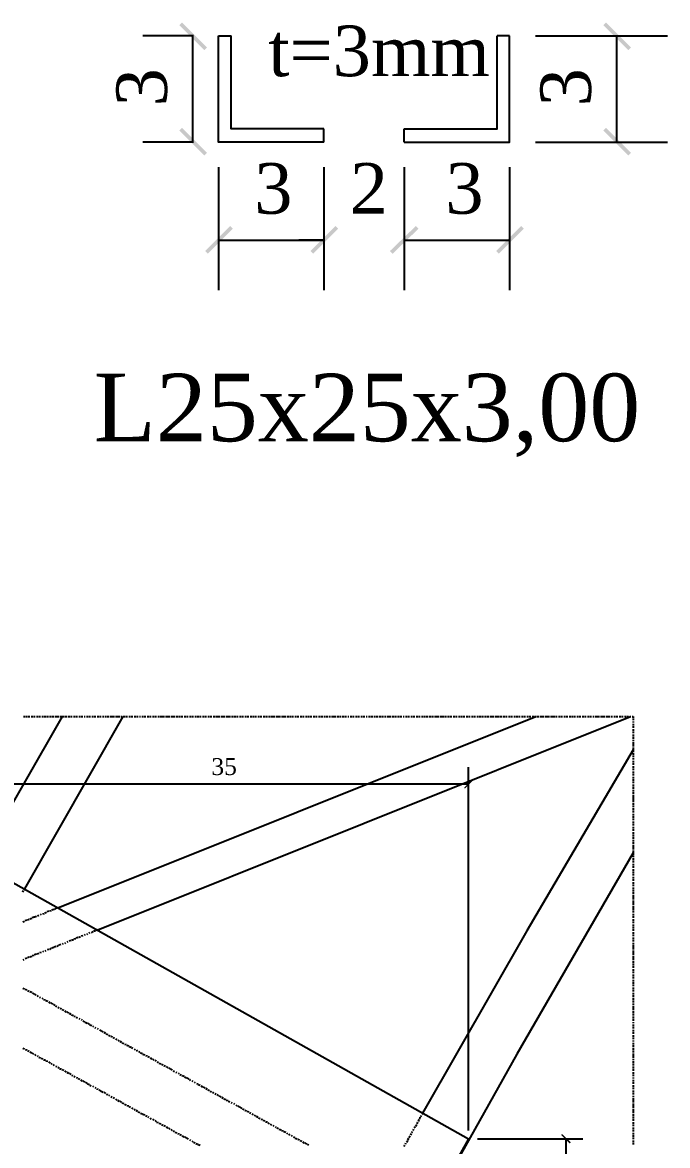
# Model space of a CAD drawing. Header units: millimetres. Extents: x 180 to 11148, y -1598 to 1045.
# Drawn here: x 8844.2 to 9073.6, y -939.9 to -540.6 of the extents above; entities that cross this region are included whole.
import ezdxf

# ---------------------------------------------------------------- set-up
doc = ezdxf.new("R2010")
doc.units = ezdxf.units.MM
doc.header["$MEASUREMENT"] = 0
for name, color, linetype in [('PDF11_Geometry', 7, 'Continuous'), ('PDF11_Solid Fills', 7, 'Continuous'), ('PDF11_Text', 7, 'Continuous')]:
    doc.layers.add(name, color=color, linetype=linetype)
doc.styles.add('PDF Times New Roman', font='times.ttf')

msp = doc.modelspace()

# ---------------------------------------------------------------- linework, layer by layer
at = {"layer": 'PDF11_Geometry', "lineweight": -3}
for points in [[(8905.0437, -545.324), (8886.945, -545.324)], [(8904.7262, -545.324), (8904.7262, -583.1089)], [(8951.4016, -583.1089), (8913.9342, -583.1089), (8913.9342, -545.324)], [(8913.9342, -545.324), (8918.3795, -545.324)], [(8951.4016, -578.3461), (8918.3795, -578.3461), (8918.3795, -545.324)], [(8979.9784, -583.1089), (9017.4458, -583.1089), (9017.4458, -545.324)], [(8979.9784, -578.3461), (9013.0005, -578.3461), (9013.0005, -545.324)], [(9017.4458, -545.324), (9013.0005, -545.324)], [(9026.6538, -545.324), (9073.6468, -545.324)], [(9055.5482, -545.324), (9055.5482, -583.1089)], [(8951.4016, -583.1089), (8951.4016, -578.3461)], [(8979.9784, -583.1089), (8979.9784, -578.3461)], [(8905.0437, -583.1089), (8886.945, -583.1089)], [(9026.6538, -583.1089), (9073.6468, -583.1089)], [(8913.9342, -591.9995), (8913.9342, -635.8172)], [(8951.4016, -591.9995), (8951.4016, -635.8172)], [(8951.4016, -591.9995), (8951.4016, -635.8172)], [(8979.9784, -591.9995), (8979.9784, -635.8172)], [(8979.9784, -591.9995), (8979.9784, -635.8172)], [(9017.4458, -591.9995), (9017.4458, -635.8172)], [(8913.9342, -618.0361), (8951.4016, -618.0361)], [(8951.4016, -618.0361), (8942.511, -618.0361)], [(8979.9784, -618.0361), (8988.869, -618.0361)], [(8979.9784, -618.0361), (9017.4458, -618.0361)], [(8844.5008, -787.4219), (8845.1358, -787.4219)], [(8845.3475, -787.4219), (8845.9825, -787.4219)], [(8846.1942, -787.4219), (8846.8292, -787.4219)], [(8847.2526, -787.4219), (8847.8876, -787.4219)], [(8848.0993, -787.4219), (8848.7344, -787.4219)], [(8849.1577, -787.4219), (8849.7928, -787.4219)], [(8850.0044, -787.4219), (8850.6395, -787.4219)], [(8851.0628, -787.4219), (8851.6979, -787.4219)], [(8851.9096, -787.4219), (8852.5446, -787.4219)], [(8852.7563, -787.4219), (8853.3913, -787.4219)], [(8853.8147, -787.4219), (8854.4497, -787.4219)], [(8854.6614, -787.4219), (8855.2964, -787.4219)], [(8855.7198, -787.4219), (8856.3548, -787.4219)], [(8856.5665, -787.4219), (8857.2016, -787.4219)], [(8857.6249, -787.4219), (8858.26, -787.4219)], [(8858.4716, -787.4219), (8859.1067, -787.4219)], [(8859.3184, -787.4219), (8859.9534, -787.4219)], [(8860.3768, -787.4219), (8861.0118, -787.4219)], [(8861.2235, -787.4219), (8861.8585, -787.4219)], [(8862.2819, -787.4219), (8862.9169, -787.4219)], [(8863.1286, -787.4219), (8863.7636, -787.4219)], [(8864.187, -787.4219), (8864.822, -787.4219)], [(8865.0337, -787.4219), (8865.6688, -787.4219)], [(8866.0921, -787.4219), (8866.5155, -787.4219)], [(8866.9388, -787.4219), (8867.5739, -787.4219)], [(8867.7856, -787.4219), (8868.4206, -787.4219)], [(8868.844, -787.4219), (8869.479, -787.4219)], [(8869.6907, -787.4219), (8870.3257, -787.4219)], [(8870.7491, -787.4219), (8871.3841, -787.4219)], [(8871.5958, -787.4219), (8872.2308, -787.4219)], [(8872.6542, -787.4219), (8873.0776, -787.4219)], [(8873.5009, -787.4219), (8874.136, -787.4219)], [(8874.3476, -787.4219), (8874.9827, -787.4219)], [(8875.406, -787.4219), (8876.0411, -787.4219)], [(8876.2528, -787.4219), (8876.8878, -787.4219)], [(8877.3112, -787.4219), (8877.9462, -787.4219)], [(8878.1579, -787.4219), (8878.7929, -787.4219)], [(8879.2163, -787.4219), (8879.6396, -787.4219)], [(8880.063, -787.4219), (8880.698, -787.4219)], [(8880.9097, -787.4219), (8881.5448, -787.4219)], [(8881.9681, -787.4219), (8882.6032, -787.4219)], [(8882.8148, -787.4219), (8883.4499, -787.4219)], [(8883.8732, -787.4219), (8884.5083, -787.4219)], [(8884.72, -787.4219), (8885.355, -787.4219)], [(8885.7784, -787.4219), (8886.2017, -787.4219)], [(8886.6251, -787.4219), (8887.2601, -787.4219)], [(8887.4718, -787.4219), (8888.1068, -787.4219)], [(8888.5302, -787.4219), (8889.1652, -787.4219)], [(8889.3769, -787.4219), (8890.012, -787.4219)], [(8890.4353, -787.4219), (8891.0704, -787.4219)], [(8891.282, -787.4219), (8891.9171, -787.4219)], [(8892.3404, -787.4219), (8892.9755, -787.4219)], [(8893.1872, -787.4219), (8893.8222, -787.4219)], [(8894.0339, -787.4219), (8894.6689, -787.4219)], [(8895.0923, -787.4219), (8895.7273, -787.4219)], [(8895.939, -787.4219), (8896.574, -787.4219)], [(8896.9974, -787.4219), (8897.6324, -787.4219)], [(8897.8441, -787.4219), (8898.4792, -787.4219)], [(8898.9025, -787.4219), (8899.5376, -787.4219)], [(8899.7492, -787.4219), (8900.3843, -787.4219)], [(8900.596, -787.4219), (8901.231, -787.4219)], [(8901.6544, -787.4219), (8902.2894, -787.4219)], [(8902.5011, -787.4219), (8903.1361, -787.4219)], [(8903.5595, -787.4219), (8904.1945, -787.4219)], [(8904.4062, -787.4219), (8905.0412, -787.4219)], [(8905.4646, -787.4219), (8906.0996, -787.4219)], [(8906.3113, -787.4219), (8906.9464, -787.4219)], [(8907.158, -787.4219), (8907.7931, -787.4219)], [(8908.2164, -787.4219), (8908.8515, -787.4219)], [(8909.0632, -787.4219), (8909.6982, -787.4219)], [(8910.1216, -787.4219), (8910.7566, -787.4219)], [(8910.9683, -787.4219), (8911.6033, -787.4219)], [(8912.0267, -787.4219), (8912.6617, -787.4219)], [(8912.8734, -787.4219), (8913.5084, -787.4219)], [(8913.7201, -787.4219), (8914.3552, -787.4219)], [(8914.7785, -787.4219), (8915.4136, -787.4219)], [(8915.6252, -787.4219), (8916.2603, -787.4219)], [(8916.6836, -787.4219), (8917.3187, -787.4219)], [(8917.5304, -787.4219), (8918.1654, -787.4219)], [(8918.5888, -787.4219), (8919.2238, -787.4219)], [(8919.4355, -787.4219), (8920.0705, -787.4219)], [(8920.2822, -787.4219), (8920.9172, -787.4219)], [(8921.3406, -787.4219), (8921.9756, -787.4219)], [(8922.1873, -787.4219), (8922.8224, -787.4219)], [(8923.2457, -787.4219), (8923.8808, -787.4219)], [(8924.0924, -787.4219), (8924.7275, -787.4219)], [(8925.1508, -787.4219), (8925.7859, -787.4219)], [(8925.9976, -787.4219), (8926.6326, -787.4219)], [(8926.8443, -787.4219), (8927.4793, -787.4219)], [(8927.9027, -787.4219), (8928.5377, -787.4219)], [(8928.7494, -787.4219), (8929.3844, -787.4219)], [(8929.8078, -787.4219), (8930.4428, -787.4219)], [(8930.6545, -787.4219), (8931.2896, -787.4219)], [(8931.7129, -787.4219), (8932.348, -787.4219)], [(8932.5596, -787.4219), (8933.1947, -787.4219)], [(8933.4064, -787.4219), (8934.0414, -787.4219)], [(8934.4648, -787.4219), (8935.0998, -787.4219)], [(8935.3115, -787.4219), (8935.9465, -787.4219)], [(8936.3699, -787.4219), (8937.0049, -787.4219)], [(8937.2166, -787.4219), (8937.8516, -787.4219)], [(8938.275, -787.4219), (8938.91, -787.4219)], [(8939.1217, -787.4219), (8939.7568, -787.4219)], [(8939.9684, -787.4219), (8940.6035, -787.4219)], [(8941.0268, -787.4219), (8941.6619, -787.4219)], [(8941.8736, -787.4219), (8942.5086, -787.4219)], [(8942.932, -787.4219), (8943.567, -787.4219)], [(8943.7787, -787.4219), (8944.4137, -787.4219)], [(8944.8371, -787.4219), (8945.4721, -787.4219)], [(8945.6838, -787.4219), (8946.3188, -787.4219)], [(8946.5305, -787.4219), (8947.1656, -787.4219)], [(8947.5889, -787.4219), (8948.224, -787.4219)], [(8948.4356, -787.4219), (8949.0707, -787.4219)], [(8949.494, -787.4219), (8950.1291, -787.4219)], [(8950.3408, -787.4219), (8950.9758, -787.4219)], [(8951.3992, -787.4219), (8952.0342, -787.4219)], [(8952.2459, -787.4219), (8952.8809, -787.4219)], [(8953.3043, -787.4219), (8953.7276, -787.4219)], [(8954.151, -787.4219), (8954.786, -787.4219)], [(8954.9977, -787.4219), (8955.6328, -787.4219)], [(8956.0561, -787.4219), (8956.6912, -787.4219)], [(8956.9028, -787.4219), (8957.5379, -787.4219)], [(8957.9612, -787.4219), (8958.5963, -787.4219)], [(8958.808, -787.4219), (8959.443, -787.4219)], [(8959.8664, -787.4219), (8960.2897, -787.4219)], [(8960.7131, -787.4219), (8961.3481, -787.4219)], [(8961.5598, -787.4219), (8962.1948, -787.4219)], [(8962.6182, -787.4219), (8963.2532, -787.4219)], [(8963.4649, -787.4219), (8964.1, -787.4219)], [(8964.5233, -787.4219), (8965.1584, -787.4219)], [(8965.37, -787.4219), (8966.0051, -787.4219)], [(8966.4284, -787.4219), (8966.8518, -787.4219)], [(8967.2752, -787.4219), (8967.9102, -787.4219)], [(8968.1219, -787.4219), (8968.7569, -787.4219)], [(8969.1803, -787.4219), (8969.8153, -787.4219)], [(8970.027, -787.4219), (8970.662, -787.4219)], [(8971.0854, -787.4219), (8971.7204, -787.4219)], [(8971.9321, -787.4219), (8972.5672, -787.4219)], [(8972.9905, -787.4219), (8973.4139, -787.4219)], [(8973.8372, -787.4219), (8974.4723, -787.4219)], [(8974.684, -787.4219), (8975.319, -787.4219)], [(8975.7424, -787.4219), (8976.3774, -787.4219)], [(8976.5891, -787.4219), (8977.2241, -787.4219)], [(8977.6475, -787.4219), (8978.2825, -787.4219)], [(8978.4942, -787.4219), (8979.1292, -787.4219)], [(8979.5526, -787.4219), (8979.976, -787.4219)], [(8980.3993, -787.4219), (8981.0344, -787.4219)], [(8981.246, -787.4219), (8981.8811, -787.4219)], [(8982.3044, -787.4219), (8982.9395, -787.4219)], [(8983.1512, -787.4219), (8983.7862, -787.4219)], [(8984.2096, -787.4219), (8984.8446, -787.4219)], [(8985.0563, -787.4219), (8985.6913, -787.4219)], [(8986.1147, -787.4219), (8986.7497, -787.4219)], [(8986.9614, -787.4219), (8987.5964, -787.4219)], [(8987.8081, -787.4219), (8988.4432, -787.4219)], [(8988.8665, -787.4219), (8989.5016, -787.4219)], [(8989.7132, -787.4219), (8990.3483, -787.4219)], [(8990.7716, -787.4219), (8991.4067, -787.4219)], [(8991.6184, -787.4219), (8992.2534, -787.4219)], [(8992.6768, -787.4219), (8993.3118, -787.4219)], [(8993.5235, -787.4219), (8994.1585, -787.4219)], [(8994.3702, -787.4219), (8995.0052, -787.4219)], [(8995.4286, -787.4219), (8996.0636, -787.4219)], [(8996.2753, -787.4219), (8996.9104, -787.4219)], [(8997.3337, -787.4219), (8997.9688, -787.4219)], [(8998.1804, -787.4219), (8998.8155, -787.4219)], [(8999.2388, -787.4219), (8999.8739, -787.4219)], [(9000.0856, -787.4219), (9000.7206, -787.4219)], [(9000.9323, -787.4219), (9001.5673, -787.4219)], [(9001.9907, -787.4219), (9002.6257, -787.4219)], [(9002.8374, -787.4219), (9003.4724, -787.4219)], [(9003.8958, -787.4219), (9004.5308, -787.4219)], [(9004.7425, -787.4219), (9005.3776, -787.4219)], [(9005.8009, -787.4219), (9006.436, -787.4219)], [(9006.6476, -787.4219), (9007.2827, -787.4219)], [(9007.4944, -787.4219), (9008.1294, -787.4219)], [(9008.5528, -787.4219), (9009.1878, -787.4219)], [(9009.3995, -787.4219), (9010.0345, -787.4219)], [(9010.4579, -787.4219), (9011.0929, -787.4219)], [(9011.3046, -787.4219), (9011.9396, -787.4219)], [(9012.363, -787.4219), (9012.998, -787.4219)], [(9013.2097, -787.4219), (9013.8448, -787.4219)], [(9014.0564, -787.4219), (9014.6915, -787.4219)], [(9015.1148, -787.4219), (9015.7499, -787.4219)], [(9015.9616, -787.4219), (9016.5966, -787.4219)], [(9017.02, -787.4219), (9017.655, -787.4219)], [(9017.8667, -787.4219), (9018.5017, -787.4219)], [(9018.9251, -787.4219), (9019.5601, -787.4219)], [(9019.7718, -787.4219), (9020.4068, -787.4219)], [(9020.6185, -787.4219), (9021.2536, -787.4219)], [(9021.6769, -787.4219), (9022.312, -787.4219)], [(9022.5236, -787.4219), (9023.1587, -787.4219)], [(9023.582, -787.4219), (9024.2171, -787.4219)], [(9024.4288, -787.4219), (9025.0638, -787.4219)], [(9025.4872, -787.4219), (9026.1222, -787.4219)], [(9026.3339, -787.4219), (9026.9689, -787.4219)], [(9027.1806, -787.4219), (9027.8156, -787.4219)], [(9028.239, -787.4219), (9028.874, -787.4219)], [(9029.0857, -787.4219), (9029.7208, -787.4219)], [(9030.1441, -787.4219), (9030.7792, -787.4219)], [(9030.9908, -787.4219), (9031.6259, -787.4219)], [(9032.0492, -787.4219), (9032.6843, -787.4219)], [(9032.896, -787.4219), (9033.531, -787.4219)], [(9033.7427, -787.4219), (9034.3777, -787.4219)], [(9034.8011, -787.4219), (9035.4361, -787.4219)], [(9035.6478, -787.4219), (9036.2828, -787.4219)], [(9036.7062, -787.4219), (9037.3412, -787.4219)], [(9037.5529, -787.4219), (9038.188, -787.4219)], [(9038.6113, -787.4219), (9039.2464, -787.4219)], [(9039.458, -787.4219), (9040.0931, -787.4219)], [(9040.3048, -787.4219), (9040.9398, -787.4219)], [(9041.3632, -787.4219), (9041.9982, -787.4219)], [(9042.2099, -787.4219), (9042.8449, -787.4219)], [(9043.2683, -787.4219), (9043.9033, -787.4219)], [(9044.115, -787.4219), (9044.75, -787.4219)], [(9045.1734, -787.4219), (9045.8084, -787.4219)], [(9046.0201, -787.4219), (9046.6552, -787.4219)], [(9047.0785, -787.4219), (9047.5019, -787.4219)], [(9047.9252, -787.4219), (9048.5603, -787.4219)], [(9048.772, -787.4219), (9049.407, -787.4219)], [(9049.8304, -787.4219), (9050.4654, -787.4219)], [(9050.6771, -787.4219), (9051.3121, -787.4219)], [(9051.7355, -787.4219), (9052.3705, -787.4219)], [(9052.5822, -787.4219), (9053.2172, -787.4219)], [(9053.6406, -787.4219), (9054.064, -787.4219)], [(9054.4873, -787.4219), (9055.1224, -787.4219)], [(9055.334, -787.4219), (9055.9691, -787.4219)], [(9056.3924, -787.4219), (9057.0275, -787.4219)], [(9057.2392, -787.4219), (9057.8742, -787.4219)], [(9058.2976, -787.4219), (9058.9326, -787.4219)], [(9059.1443, -787.4219), (9059.7793, -787.4219)], [(9060.2027, -787.4219), (9060.626, -787.4219)], [(9061.0494, -787.4219), (9061.4728, -787.4219)], [(9061.4728, -787.4219), (9061.4728, -787.8453)], [(9061.4728, -788.057), (9061.4728, -788.692)], [(9061.4728, -789.1154), (9061.4728, -789.5387)], [(9061.4728, -789.9621), (9061.4728, -790.5971)], [(9061.4728, -790.8088), (9061.4728, -791.4439)], [(9061.4728, -791.8672), (9061.4728, -792.5023)], [(9061.4728, -792.7139), (9061.4728, -793.349)], [(9061.4728, -793.7723), (9061.4728, -794.4074)], [(9061.4728, -794.6191), (9061.4728, -795.2541)], [(9061.4728, -795.6775), (9061.4728, -796.1008)], [(9061.4728, -796.5242), (9061.4728, -797.1592)], [(9061.4728, -797.3709), (9061.4728, -798.0059)], [(9061.4728, -798.4293), (9061.4728, -799.0643)], [(9061.4728, -799.276), (9061.4728, -799.9111)], [(9061.4728, -800.3344), (9061.4728, -800.9695)], [(9061.4728, -801.1811), (9061.4728, -801.8162)], [(9061.4728, -802.2395), (9061.4728, -802.6629)], [(9002.8374, -934.5395), (9002.8374, -805.4147)], [(9061.4728, -803.0863), (9061.4728, -803.7213)], [(9061.4728, -803.933), (9061.4728, -804.568)], [(9061.4728, -804.9914), (9061.4728, -805.6264)], [(9061.4728, -805.8381), (9061.4728, -806.4731)], [(9061.4728, -806.8965), (9061.4728, -807.5315)], [(9061.4728, -807.7432), (9061.4728, -808.3783)], [(9061.4728, -808.8016), (9061.4728, -809.4367)], [(9061.4728, -809.6483), (9061.4728, -810.2834)], [(9061.4728, -810.4951), (9061.4728, -811.1301)], [(8828.6248, -811.3418), (9002.8374, -811.3418)], [(9061.4728, -811.5535), (9061.4728, -812.1885)], [(9061.4728, -812.4002), (9061.4728, -813.0352)], [(9061.4728, -813.4586), (9061.4728, -814.0936)], [(9061.4728, -814.3053), (9061.4728, -814.9403)], [(9061.4728, -815.3637), (9061.4728, -815.9987)], [(9061.4728, -816.2104), (9061.4728, -816.8455)], [(9061.4728, -817.0571), (9061.4728, -817.6922)], [(9061.4728, -818.1155), (9061.4728, -818.7506)], [(9061.4728, -818.9623), (9061.4728, -819.5973)], [(9061.4728, -820.0207), (9061.4728, -820.6557)], [(9061.4728, -820.8674), (9061.4728, -821.5024)], [(9061.4728, -821.9258), (9061.4728, -822.5608)], [(9061.4728, -822.7725), (9061.4728, -823.4075)], [(9061.4728, -823.6192), (9061.4728, -824.2543)], [(9061.4728, -824.6776), (9061.4728, -825.3127)], [(9061.4728, -825.5243), (9061.4728, -826.1594)], [(9061.4728, -826.5827), (9061.4728, -827.2178)], [(9061.4728, -827.4295), (9061.4728, -828.0645)], [(9061.4728, -828.4879), (9061.4728, -829.1229)], [(9061.4728, -829.3346), (9061.4728, -829.9696)], [(9061.4728, -830.1813), (9061.4728, -830.8163)], [(9061.4728, -831.2397), (9061.4728, -831.8747)], [(9061.4728, -832.0864), (9061.4728, -832.7215)], [(9061.4728, -833.1448), (9061.4728, -833.7799)], [(9061.4728, -833.9915), (9061.4728, -834.6266)], [(9061.4728, -835.0499), (9061.4728, -835.685)], [(9061.4728, -835.8967), (9061.4728, -836.5317)], [(9061.4728, -836.7434), (9061.4728, -837.3784)], [(9061.4728, -837.8018), (9061.4728, -838.4368)], [(9061.4728, -838.6485), (9061.4728, -839.2835)], [(8779.515, -979.6274), (8804.2816, -883.1013), (8828.4131, -839.4952), (9002.8374, -937.5031), (8979.3409, -979.6274)], [(9061.4728, -839.7069), (9061.4728, -840.3419)], [(9061.4728, -840.5536), (9061.4728, -841.1887)], [(9061.4728, -841.612), (9061.4728, -842.2471)], [(9061.4728, -842.4587), (9061.4728, -843.0938)], [(9061.4728, -843.3055), (9061.4728, -843.9405)], [(9061.4728, -844.3639), (9061.4728, -844.9989)], [(9061.4728, -845.2106), (9061.4728, -845.8456)], [(9061.4728, -846.269), (9061.4728, -846.904)], [(8844.2891, -849.8675), (8844.5008, -849.2325)], [(8844.7124, -849.0208), (8844.9241, -848.5975)], [(9061.4728, -847.1157), (9061.4728, -847.7507)], [(9061.4728, -848.1741), (9061.4728, -848.8091)], [(9061.4728, -849.0208), (9061.4728, -849.6559)], [(9061.4728, -849.8675), (9061.4728, -850.5026)], [(9061.4728, -850.9259), (9061.4728, -851.561)], [(9061.4728, -851.7727), (9061.4728, -852.4077)], [(9061.4728, -852.8311), (9061.4728, -853.4661)], [(9061.4728, -853.6778), (9061.4728, -854.3128)], [(8849.1577, -858.5464), (8848.5227, -858.7581)], [(8850.0044, -858.1231), (8849.5811, -858.3347)], [(8850.8512, -857.6997), (8850.4278, -857.9114)], [(8851.9096, -857.488), (8851.2745, -857.6997)], [(8852.7563, -857.0647), (8852.1212, -857.2763)], [(8853.603, -856.6413), (8852.968, -856.853)], [(8854.4497, -856.4296), (8853.8147, -856.6413)], [(8855.2964, -856.0063), (8854.6614, -856.2179)], [(8856.1432, -855.5829), (8855.5081, -856.0063)], [(8856.7782, -855.3712), (8856.5665, -855.5829)], [(9061.4728, -854.7362), (9061.4728, -855.3712)], [(9061.4728, -855.5829), (9061.4728, -856.2179)], [(9061.4728, -856.4296), (9061.4728, -857.0647)], [(9061.4728, -857.488), (9061.4728, -858.1231)], [(9061.4728, -858.3347), (9061.4728, -858.9698)], [(8844.9241, -860.2399), (8844.2891, -860.4515)], [(8845.7708, -859.8165), (8845.1358, -860.0282)], [(8846.6176, -859.6048), (8845.9825, -859.8165)], [(8847.4643, -859.1815), (8846.8292, -859.3931)], [(8848.311, -858.7581), (8847.676, -858.9698)], [(9061.4728, -859.3931), (9061.4728, -860.0282)], [(9061.4728, -860.2399), (9061.4728, -860.8749)], [(9061.4728, -861.2983), (9061.4728, -861.9333)], [(9061.4728, -862.145), (9061.4728, -862.78)], [(8863.1286, -866.3786), (8862.4936, -866.5903)], [(8863.9753, -865.9552), (8863.3403, -866.1669)], [(8864.822, -865.7435), (8864.187, -865.9552)], [(8865.6688, -865.3202), (8865.0337, -865.5319)], [(8866.5155, -864.8968), (8866.0921, -865.1085)], [(8867.3622, -864.6851), (8866.9388, -864.8968)], [(8868.2089, -864.2618), (8867.7856, -864.4735)], [(8869.2673, -863.8384), (8868.6323, -864.2618)], [(8870.114, -863.6267), (8869.479, -863.8384)], [(8870.9608, -863.2034), (8870.3257, -863.4151)], [(9061.4728, -862.9917), (9061.4728, -863.6267)], [(9061.4728, -864.0501), (9061.4728, -864.6851)], [(9061.4728, -864.8968), (9061.4728, -865.5319)], [(9061.4728, -865.9552), (9061.4728, -866.5903)], [(8852.5446, -870.6122), (8852.1212, -870.8239)], [(8853.603, -870.1888), (8852.968, -870.4005)], [(8854.4497, -869.7655), (8853.8147, -870.1888)], [(8855.2964, -869.5538), (8854.6614, -869.7655)], [(8856.1432, -869.1304), (8855.5081, -869.3421)], [(8856.9899, -868.7071), (8856.3548, -869.1304)], [(8857.8366, -868.4954), (8857.2016, -868.7071)], [(8858.6833, -868.072), (8858.26, -868.2837)], [(8859.53, -867.8603), (8859.1067, -868.072)], [(8860.3768, -867.437), (8859.9534, -867.6487)], [(8861.4352, -867.0136), (8860.8001, -867.2253)], [(8862.2819, -866.8019), (8861.6468, -867.0136)], [(9061.4728, -866.8019), (9061.4728, -867.437)], [(9061.4728, -867.8603), (9061.4728, -868.4954)], [(9061.4728, -868.7071), (9061.4728, -869.3421)], [(9061.4728, -869.5538), (9061.4728, -870.1888)], [(9061.4728, -870.6122), (9061.4728, -871.2472)], [(8844.7124, -873.7874), (8844.2891, -873.9991)], [(8845.7708, -873.364), (8845.1358, -873.5757)], [(8846.6176, -872.9407), (8845.9825, -873.1523)], [(8847.4643, -872.729), (8846.8292, -872.9407)], [(8848.311, -872.3056), (8847.676, -872.5173)], [(8849.1577, -871.8823), (8848.5227, -872.0939)], [(8850.0044, -871.6706), (8849.3694, -871.8823)], [(8850.8512, -871.2472), (8850.2161, -871.4589)], [(8851.6979, -870.8239), (8851.2745, -871.0355)], [(9061.4728, -871.4589), (9061.4728, -872.0939)], [(9061.4728, -872.5173), (9061.4728, -873.1523)], [(9061.4728, -873.364), (9061.4728, -873.9991)], [(9061.4728, -874.4224), (9061.4728, -875.0575)], [(9061.4728, -875.2691), (9061.4728, -875.9042)], [(9061.4728, -876.1159), (9061.4728, -876.7509)], [(9061.4728, -877.1743), (9061.4728, -877.8093)], [(9061.4728, -878.021), (9061.4728, -878.656)], [(9061.4728, -879.0794), (9061.4728, -879.7144)], [(9061.4728, -879.9261), (9061.4728, -880.5611)], [(9061.4728, -880.9845), (9061.4728, -881.6195)], [(9061.4728, -881.8312), (9061.4728, -882.4663)], [(8844.2891, -883.948), (8844.9241, -884.1597)], [(8845.1358, -884.3714), (8845.7708, -884.5831)], [(8845.9825, -884.7947), (8846.6176, -885.0064)], [(8846.8292, -885.2181), (8847.4643, -885.4298)], [(8847.676, -885.6415), (8848.311, -886.0648)], [(8848.5227, -886.0648), (8848.946, -886.4882)], [(8849.3694, -886.4882), (8849.7928, -886.9115)], [(9061.4728, -882.6779), (9061.4728, -883.313)], [(9061.4728, -883.7363), (9061.4728, -884.3714)], [(9061.4728, -884.5831), (9061.4728, -885.2181)], [(9061.4728, -885.6415), (9061.4728, -886.2765)], [(9061.4728, -886.4882), (9061.4728, -887.1232)], [(8850.2161, -887.1232), (8850.6395, -887.3349)], [(8851.0628, -887.5466), (8851.4862, -887.7583)], [(8851.6979, -887.9699), (8852.3329, -888.1816)], [(8852.5446, -888.3933), (8853.1796, -888.605)], [(8853.3913, -888.8167), (8854.0264, -889.24)], [(8854.238, -889.24), (8854.8731, -889.6634)], [(8855.0848, -889.6634), (8855.7198, -890.0867)], [(8855.9315, -890.2984), (8856.3548, -890.5101)], [(9061.4728, -887.5466), (9061.4728, -888.1816)], [(9061.4728, -888.3933), (9061.4728, -889.0283)], [(9061.4728, -889.4517), (9061.4728, -889.8751)], [(9061.4728, -890.2984), (9061.4728, -890.9335)], [(8856.7782, -890.7218), (8857.2016, -890.9335)], [(8857.6249, -891.1451), (8858.0483, -891.3568)], [(8858.26, -891.5685), (8858.895, -891.7802)], [(8859.1067, -891.9919), (8859.7417, -892.4152)], [(8859.9534, -892.4152), (8860.5884, -892.8386)], [(8860.8001, -892.8386), (8861.4352, -893.2619)], [(8861.6468, -893.4736), (8862.2819, -893.6853)], [(8862.4936, -893.897), (8862.9169, -894.1087)], [(8863.3403, -894.3203), (8863.7636, -894.532)], [(9061.4728, -891.1451), (9061.4728, -891.7802)], [(9061.4728, -892.2035), (9061.4728, -892.8386)], [(9061.4728, -893.0503), (9061.4728, -893.6853)], [(9061.4728, -894.1087), (9061.4728, -894.7437)], [(8864.187, -894.7437), (8864.6104, -894.9554)], [(8865.0337, -895.1671), (8865.4571, -895.3787)], [(8865.6688, -895.5904), (8866.3038, -896.0138)], [(8866.5155, -896.0138), (8867.1505, -896.4371)], [(8867.3622, -896.4371), (8867.9972, -896.8605)], [(8868.2089, -897.0722), (8868.844, -897.2839)], [(8869.0556, -897.4955), (8869.479, -897.7072)], [(8869.9024, -897.9189), (8870.3257, -898.1306)], [(8870.7491, -898.3423), (8871.1724, -898.5539)], [(9061.4728, -894.9554), (9061.4728, -895.5904)], [(9061.4728, -896.0138), (9061.4728, -896.4371)], [(9061.4728, -896.8605), (9061.4728, -897.4955)], [(9061.4728, -897.7072), (9061.4728, -898.3423)], [(8871.5958, -898.7656), (8872.0192, -899.189)], [(8872.2308, -899.189), (8872.8659, -899.6123)], [(8873.0776, -899.6123), (8873.7126, -900.0357)], [(8873.9243, -900.2474), (8874.5593, -900.4591)], [(8874.771, -900.6707), (8875.406, -900.8824)], [(8875.6177, -901.0941), (8876.2528, -901.3058)], [(8876.4644, -901.5175), (8876.8878, -901.7291)], [(8877.3112, -901.9408), (8877.7345, -902.3642)], [(8878.1579, -902.3642), (8878.5812, -902.7875)], [(9061.4728, -898.7656), (9061.4728, -899.4007)], [(9061.4728, -899.6123), (9061.4728, -900.2474)], [(9061.4728, -900.6707), (9061.4728, -901.3058)], [(9061.4728, -901.5175), (9061.4728, -902.1525)], [(9061.4728, -902.5759), (9061.4728, -902.9992)], [(8844.2891, -905.3277), (8844.9241, -905.5394)], [(8845.1358, -905.7511), (8845.7708, -905.9627)], [(8845.9825, -906.1744), (8846.6176, -906.3861)], [(8878.7929, -902.7875), (8879.428, -903.2109)], [(8879.6396, -903.4226), (8880.2747, -903.6343)], [(8880.4864, -903.8459), (8881.1214, -904.0576)], [(8881.3331, -904.2693), (8881.9681, -904.481)], [(8882.1798, -904.6927), (8882.8148, -904.9043)], [(8883.0265, -905.116), (8883.4499, -905.3277)], [(8883.8732, -905.5394), (8884.2966, -905.9627)], [(8884.72, -905.9627), (8885.1433, -906.3861)], [(8885.5667, -906.3861), (8885.99, -906.8095)], [(9061.4728, -903.4226), (9061.4728, -904.0576)], [(9061.4728, -904.2693), (9061.4728, -904.9043)], [(9061.4728, -905.3277), (9061.4728, -905.9627)], [(9061.4728, -906.1744), (9061.4728, -906.8095)], [(8846.8292, -906.5978), (8847.4643, -907.0211)], [(8847.676, -907.0211), (8848.0993, -907.4445)], [(8848.5227, -907.4445), (8848.946, -907.8679)], [(8849.3694, -908.0795), (8849.7928, -908.2912)], [(8850.0044, -908.5029), (8850.6395, -908.7146)], [(8850.8512, -908.9263), (8851.4862, -909.1379)], [(8851.6979, -909.3496), (8852.3329, -909.5613)], [(8852.5446, -909.773), (8853.1796, -909.9847)], [(8853.3913, -910.1963), (8854.0264, -910.6197)], [(8886.2017, -907.0211), (8886.8368, -907.2328)], [(8887.0484, -907.4445), (8887.6835, -907.6562)], [(8887.8952, -907.8679), (8888.5302, -908.0795)], [(8888.7419, -908.2912), (8889.3769, -908.5029)], [(8889.5886, -908.7146), (8890.2236, -909.1379)], [(8890.4353, -909.1379), (8890.8587, -909.5613)], [(8891.282, -909.5613), (8891.7054, -909.9847)], [(8892.1288, -910.1963), (8892.5521, -910.408)], [(9061.4728, -907.2328), (9061.4728, -907.8679)], [(9061.4728, -908.0795), (9061.4728, -908.7146)], [(9061.4728, -909.1379), (9061.4728, -909.5613)], [(9061.4728, -909.9847), (9061.4728, -910.6197)], [(8854.238, -910.6197), (8854.6614, -911.0431)], [(8855.0848, -911.0431), (8855.5081, -911.4664)], [(8855.9315, -911.6781), (8856.3548, -911.8898)], [(8856.7782, -912.1015), (8857.2016, -912.3131)], [(8857.4132, -912.5248), (8858.0483, -912.7365)], [(8858.26, -912.9482), (8858.895, -913.1599)], [(8859.1067, -913.3715), (8859.7417, -913.7949)], [(8859.9534, -913.7949), (8860.5884, -914.2183)], [(8860.8001, -914.2183), (8861.4352, -914.6416)], [(8892.7638, -910.6197), (8893.3988, -910.8314)], [(8893.6105, -911.0431), (8894.2456, -911.2547)], [(8894.4572, -911.4664), (8895.0923, -911.6781)], [(8895.304, -911.8898), (8895.939, -912.3131)], [(8896.1507, -912.3131), (8896.7857, -912.7365)], [(8896.9974, -912.7365), (8897.4208, -913.1599)], [(8897.8441, -913.3715), (8898.2675, -913.5832)], [(8898.6908, -913.7949), (8899.1142, -914.0066)], [(8899.5376, -914.2183), (8899.9609, -914.4299)], [(9061.4728, -910.8314), (9061.4728, -911.4664)], [(9061.4728, -911.8898), (9061.4728, -912.5248)], [(9061.4728, -912.7365), (9061.4728, -913.3715)], [(9061.4728, -913.7949), (9061.4728, -914.4299)], [(8861.6468, -914.8533), (8862.0702, -915.065)], [(8862.4936, -915.2767), (8862.9169, -915.4883)], [(8863.3403, -915.7), (8863.7636, -915.9117)], [(8863.9753, -916.1234), (8864.6104, -916.3351)], [(8864.822, -916.5467), (8865.4571, -916.9701)], [(8865.6688, -916.9701), (8866.3038, -917.3935)], [(8866.5155, -917.3935), (8867.1505, -917.8168)], [(8867.3622, -918.0285), (8867.9972, -918.2402)], [(8868.2089, -918.4519), (8868.6323, -918.6635)], [(8900.1726, -914.6416), (8900.8076, -914.8533)], [(8901.0193, -915.065), (8901.6544, -915.2767)], [(8901.866, -915.4883), (8902.5011, -915.9117)], [(8902.7128, -915.9117), (8903.3478, -916.3351)], [(8903.5595, -916.3351), (8903.9828, -916.7584)], [(8904.4062, -916.9701), (8904.8296, -917.1818)], [(8905.2529, -917.3935), (8905.6763, -917.6051)], [(8906.0996, -917.8168), (8906.523, -918.0285)], [(8906.7347, -918.2402), (8907.3697, -918.4519)], [(9061.4728, -914.6416), (9061.4728, -915.2767)], [(9061.4728, -915.7), (9061.4728, -916.1234)], [(9061.4728, -916.5467), (9061.4728, -917.1818)], [(9061.4728, -917.3935), (9061.4728, -918.0285)], [(9061.4728, -918.4519), (9061.4728, -919.0869)], [(8869.0556, -918.8752), (8869.479, -919.0869)], [(8869.9024, -919.2986), (8870.3257, -919.5103)], [(8870.5374, -919.7219), (8871.1724, -919.9336)], [(8871.3841, -920.1453), (8872.0192, -920.5687)], [(8872.2308, -920.5687), (8872.8659, -920.992)], [(8873.0776, -920.992), (8873.7126, -921.4154)], [(8873.9243, -921.6271), (8874.5593, -921.8387)], [(8874.771, -922.0504), (8875.1944, -922.2621)], [(8875.6177, -922.4738), (8876.0411, -922.6855)], [(8907.5814, -918.6635), (8908.2164, -919.0869)], [(8908.4281, -919.0869), (8909.0632, -919.5103)], [(8909.2748, -919.5103), (8909.9099, -919.9336)], [(8910.1216, -920.1453), (8910.7566, -920.357)], [(8910.9683, -920.5687), (8911.3916, -920.7803)], [(8911.815, -920.992), (8912.2384, -921.2037)], [(8912.6617, -921.4154), (8913.0851, -921.6271)], [(8913.2968, -921.8387), (8913.9318, -922.2621)], [(8914.1435, -922.2621), (8914.7785, -922.6855)], [(9061.4728, -919.2986), (9061.4728, -919.9336)], [(9061.4728, -920.357), (9061.4728, -920.992)], [(9061.4728, -921.2037), (9061.4728, -921.8387)], [(9061.4728, -922.2621), (9061.4728, -922.6855)], [(8876.4644, -922.8971), (8876.8878, -923.1088)], [(8877.3112, -923.3205), (8877.7345, -923.7439)], [(8877.9462, -923.7439), (8878.5812, -924.1672)], [(8878.7929, -924.1672), (8879.428, -924.5906)], [(8879.6396, -924.8023), (8880.2747, -925.0139)], [(8880.4864, -925.2256), (8881.1214, -925.4373)], [(8881.3331, -925.649), (8881.9681, -925.8607)], [(8882.1798, -926.0723), (8882.6032, -926.284)], [(8883.0265, -926.4957), (8883.4499, -926.9191)], [(8914.9902, -922.6855), (8915.6252, -923.1088)], [(8915.8369, -923.3205), (8916.472, -923.5322)], [(8916.6836, -923.7439), (8917.3187, -923.9555)], [(8917.5304, -924.1672), (8917.9537, -924.3789)], [(8918.3771, -924.5906), (8918.8004, -924.8023)], [(8919.2238, -925.0139), (8919.6472, -925.2256)], [(8920.0705, -925.4373), (8920.4939, -925.8607)], [(8920.7056, -925.8607), (8921.3406, -926.284)], [(8921.5523, -926.284), (8922.1873, -926.7074)], [(9061.4728, -923.1088), (9061.4728, -923.7439)], [(9061.4728, -923.9555), (9061.4728, -924.5906)], [(9061.4728, -925.0139), (9061.4728, -925.649)], [(9061.4728, -925.8607), (9061.4728, -926.4957)], [(8883.8732, -926.9191), (8884.2966, -927.3424)], [(8884.5083, -927.3424), (8885.1433, -927.7658)], [(8885.355, -927.9775), (8885.99, -928.1891)], [(8886.2017, -928.4008), (8886.8368, -928.6125)], [(8887.0484, -928.8242), (8887.6835, -929.0359)], [(8887.8952, -929.2475), (8888.5302, -929.4592)], [(8888.7419, -929.6709), (8889.1652, -929.8826)], [(8889.5886, -930.0943), (8890.012, -930.5176)], [(8890.4353, -930.5176), (8890.8587, -930.941)], [(8922.399, -926.9191), (8923.034, -927.1307)], [(8923.2457, -927.3424), (8923.8808, -927.5541)], [(8924.0924, -927.7658), (8924.7275, -927.9775)], [(8924.9392, -928.1891), (8925.3625, -928.4008)], [(8925.7859, -928.6125), (8926.2092, -929.0359)], [(8926.6326, -929.0359), (8927.056, -929.4592)], [(8927.2676, -929.4592), (8927.9027, -929.8826)], [(8928.1144, -930.0943), (8928.7494, -930.3059)], [(8928.9611, -930.5176), (8929.5961, -930.7293)], [(8985.4796, -930.5176), (8985.6913, -929.8826)], [(8985.903, -929.6709), (8986.1147, -929.2475)], [(8986.3264, -928.8242), (8986.7497, -928.4008)], [(9061.4728, -926.9191), (9061.4728, -927.5541)], [(9061.4728, -927.7658), (9061.4728, -928.4008)], [(9061.4728, -928.8242), (9061.4728, -929.4592)], [(9061.4728, -929.6709), (9061.4728, -930.3059)], [(9061.4728, -930.5176), (9061.4728, -931.1527)], [(8891.282, -930.941), (8891.7054, -931.3643)], [(8891.9171, -931.576), (8892.5521, -931.7877)], [(8892.7638, -931.9994), (8893.3988, -932.2111)], [(8893.6105, -932.4227), (8894.2456, -932.6344)], [(8894.4572, -932.8461), (8895.0923, -933.0578)], [(8895.304, -933.2695), (8895.939, -933.6928)], [(8896.1507, -933.6928), (8896.574, -934.1162)], [(8896.9974, -934.1162), (8897.4208, -934.5395)], [(8929.8078, -930.941), (8930.4428, -931.1527)], [(8930.6545, -931.3643), (8931.2896, -931.576)], [(8931.5012, -931.7877), (8931.9246, -932.2111)], [(8932.348, -932.2111), (8932.7713, -932.6344)], [(8933.1947, -932.6344), (8933.618, -933.0578)], [(8934.0414, -933.2695), (8934.4648, -933.4811)], [(8934.6764, -933.6928), (8935.3115, -933.9045)], [(8935.5232, -934.1162), (8936.1582, -934.3279)], [(8936.3699, -934.5395), (8937.0049, -934.7512)], [(8983.1512, -934.5395), (8983.3628, -934.1162)], [(8983.5745, -933.6928), (8983.9979, -933.2695)], [(8983.9979, -933.0578), (8984.4212, -932.4227)], [(8984.6329, -932.2111), (8984.8446, -931.576)], [(8985.0563, -931.3643), (8985.268, -930.7293)], [(9061.4728, -931.576), (9061.4728, -932.2111)], [(9061.4728, -932.4227), (9061.4728, -933.0578)], [(9061.4728, -933.4811), (9061.4728, -934.1162)], [(9061.4728, -934.3279), (9061.4728, -934.9629)], [(8897.8441, -934.7512), (8898.2675, -934.9629)], [(8898.4792, -935.1746), (8899.1142, -935.3863)], [(8899.3259, -935.5979), (8899.9609, -935.8096)], [(8900.1726, -936.0213), (8900.8076, -936.233)], [(8901.0193, -936.4447), (8901.6544, -936.868)], [(8901.866, -936.868), (8902.5011, -937.2914)], [(8902.7128, -937.2914), (8903.1361, -937.7147)], [(8903.5595, -937.9264), (8903.9828, -938.1381)], [(8904.4062, -938.3498), (8904.8296, -938.5615)], [(8937.2166, -934.9629), (8937.8516, -935.1746)], [(8938.0633, -935.3863), (8938.4867, -935.8096)], [(8938.91, -935.8096), (8939.3334, -936.233)], [(8939.7568, -936.233), (8940.1801, -936.6563)], [(8940.6035, -936.868), (8941.0268, -937.0797)], [(8941.2385, -937.2914), (8941.8736, -937.5031)], [(8942.0852, -937.7147), (8942.7203, -937.9264)], [(8942.932, -938.1381), (8943.567, -938.3498)], [(8980.8227, -938.7731), (8981.246, -938.1381)], [(8981.246, -937.9264), (8981.6694, -937.2914)], [(8981.6694, -937.0797), (8982.0928, -936.4447)], [(8982.3044, -936.233), (8982.5161, -935.5979)], [(8982.7278, -935.3863), (8982.9395, -934.9629)], [(9006.0126, -937.5031), (9043.48, -937.5031)], [(9037.5529, -979.6274), (9037.5529, -937.5031)], [(9061.4728, -935.3863), (9061.4728, -936.0213)], [(9061.4728, -936.233), (9061.4728, -936.868)], [(9061.4728, -937.0797), (9061.4728, -937.7147)], [(9061.4728, -938.1381), (9061.4728, -938.7731)], [(8905.0412, -938.7731), (8905.6763, -938.9848)], [(8905.888, -939.1965), (8906.523, -939.4082)], [(8906.7347, -939.6199), (8907.3697, -939.8315)], [(8943.7787, -938.5615), (8944.4137, -938.9848)], [(8944.6254, -938.9848), (8945.2604, -939.4082)], [(8945.4721, -939.4082), (8945.8955, -939.8315)], [(8979.976, -940.2549), (8980.1876, -939.8315)], [(8980.3993, -939.4082), (8980.611, -938.9848)], [(9061.4728, -938.9848), (9061.4728, -939.6199)]]:
    msp.add_lwpolyline(points, dxfattribs=at)
at = {"layer": 'PDF11_Geometry', "color": 112, "lineweight": -3, "true_color": 0x00b85b}
for points in [[(8858.26, -787.4219), (8830.9532, -835.0499), (8804.2816, -883.1013)], [(8879.8513, -787.4219), (8844.9241, -848.5975)], [(9061.4728, -799.276), (9023.582, -863.6267), (8986.538, -928.4008)], [(9061.4728, -835.8967), (9019.9835, -907.4445), (8979.5526, -979.6274)]]:
    msp.add_lwpolyline(points, dxfattribs=at)
at = {"layer": 'PDF11_Geometry', "color": 32, "lineweight": -3, "true_color": 0xdd6d00}
for points in [[(8856.7782, -855.3712), (9026.7572, -787.4219)], [(8870.9608, -863.2034), (9060.4144, -787.4219)]]:
    msp.add_lwpolyline(points, dxfattribs=at)
at = {"layer": 'PDF11_Solid Fills', "transparency": 33554559}
for points in [[(8909.8065, -549.4518), (8899.9634, -541.5138), (8900.9159, -540.5612)], [(8908.8539, -550.4043), (8909.8065, -549.4518), (8899.9634, -541.5138)], [(9060.6285, -549.4518), (9050.7854, -541.5138), (9051.7379, -540.5612)], [(9059.6759, -550.4043), (9060.6285, -549.4518), (9050.7854, -541.5138)], [(8900.9159, -578.0286), (8899.9634, -578.9811), (8909.8065, -586.9191)], [(8899.9634, -578.9811), (8909.8065, -586.9191), (8908.8539, -587.8717)], [(9051.7379, -578.0286), (9050.7854, -578.9811), (9060.6285, -586.9191)], [(9050.7854, -578.9811), (9060.6285, -586.9191), (9059.6759, -587.8717)], [(8918.062, -612.9558), (8910.124, -622.7989), (8909.1714, -621.8463)], [(8919.0146, -613.9083), (8918.062, -612.9558), (8910.124, -622.7989)], [(8946.6388, -621.8463), (8947.5914, -622.7989), (8955.5294, -612.9558)], [(8946.6388, -621.8463), (8947.5914, -622.7989), (8955.5294, -612.9558)], [(8947.5914, -622.7989), (8955.5294, -612.9558), (8956.4819, -613.9083)], [(8947.5914, -622.7989), (8955.5294, -612.9558), (8956.4819, -613.9083)], [(8984.1062, -612.9558), (8975.8506, -622.7989), (8974.8981, -621.8463)], [(8984.1062, -612.9558), (8975.8506, -622.7989), (8974.8981, -621.8463)], [(8985.0587, -613.9083), (8984.1062, -612.9558), (8975.8506, -622.7989)], [(8985.0587, -613.9083), (8984.1062, -612.9558), (8975.8506, -622.7989)], [(9012.683, -621.8463), (9013.6355, -622.7989), (9021.5735, -612.9558)], [(9013.6355, -622.7989), (9021.5735, -612.9558), (9022.5261, -613.9083)], [(9001.3556, -812.6119), (9001.5673, -813.0352), (9004.3192, -809.6483)], [(9001.5673, -813.0352), (9004.3192, -809.6483), (9004.5308, -810.0717)], [(9039.2464, -938.7731), (9035.8595, -936.233), (9036.0712, -935.8096)], [(9038.823, -939.1965), (9039.2464, -938.7731), (9035.8595, -936.233)]]:
    msp.add_solid(points, dxfattribs=at)

# ---------------------------------------------------------------- texts
at = {"layer": 'PDF11_Text', "attachment_point": 7, "style": 'PDF Times New Roman'}
for s, insert, char_height in [('t=3mm', (8931.6485, -559.9241), 18.00114), ('3   2   3', (8926.635, -608.828), 18.00114), ('L25x25x3,00', (8869.4814, -695.118), 24.016292), ('35', (8911.3916, -808.2704), 6.00031)]:
    msp.add_mtext(s, dxfattribs=dict(at, insert=insert, char_height=char_height))
at = {"layer": 'PDF11_Text', "char_height": 18.0011, "attachment_point": 7, "rotation": 90, "style": 'PDF Times New Roman'}
for insert in [(8895.8298, -570.4081), (9046.6518, -570.4081)]:
    msp.add_mtext('3', dxfattribs=dict(at, insert=insert))

doc.saveas('drawing.dxf')
